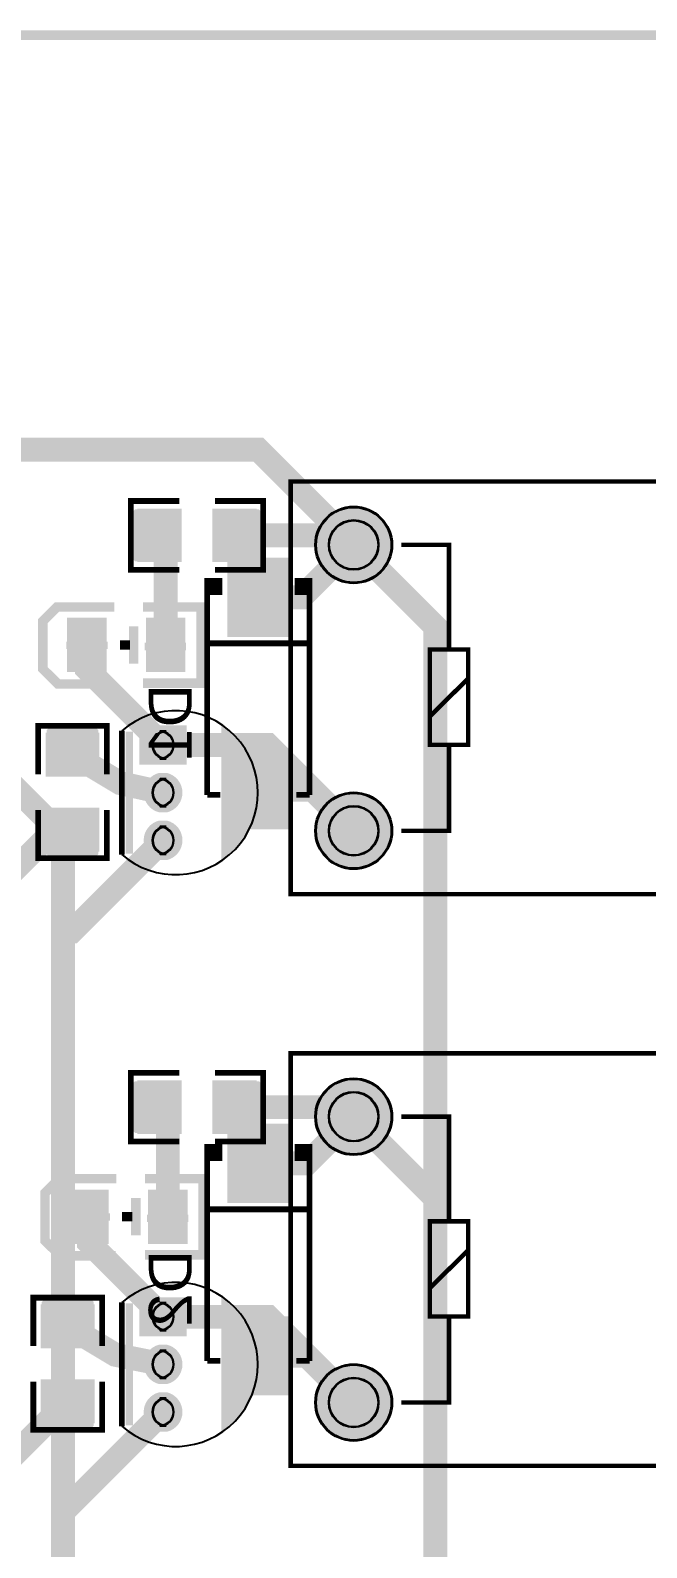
# Model space of a CAD drawing. Extents: x 2462 to 6780, y 1105 to 4890.
# Drawn here: x 5111 to 5757, y 3298 to 4890 of the extents above; entities that cross this region are included whole.
import ezdxf

# ---------------------------------------------------------------- set-up
doc = ezdxf.new("R2010")
doc.units = 9
for name, color, linetype, true_color in [('BoardOutLine', 7, 'Continuous', 0xff00ff), ('BottomLayer', 7, 'Continuous', 0x0000ff), ('BottomPasteMaskLayer', 7, 'Continuous', 0x800000), ('BottomSilkLayer', 7, 'Continuous', 0x66cc33), ('BottomSolderMaskLayer', 7, 'Continuous', 0xaa00ff), ('Document', 7, 'Continuous', 0xffffff), ('Multi-Layer', 7, 'Continuous', 0xc0c0c0), ('TopLayer', 7, 'Continuous', 0xff0000), ('TopPasteMaskLayer', 7, 'Continuous', 0x808080), ('TopSilkLayer', 7, 'Continuous', 0xffcc00), ('TopSolderMaskLayer', 7, 'Continuous', 0x800080)]:
    doc.layers.add(name, color=color, linetype=linetype, true_color=true_color)
doc.styles.get("Standard").update_dxf_attribs({"font": 'arial.ttf'})

msp = doc.modelspace()

# ---------------------------------------------------------------- hatches: boundary and pattern name
at = {"layer": 'BottomLayer'}
for points in [[(5318.1, 4335.3), (5381.9, 4335.3), (5381.9, 4254.7), (5318.1, 4254.7)], [(5318.1, 4052.7), (5381.9, 4052.7), (5381.9, 4133.3), (5318.1, 4133.3)], [(5318.1, 3741.3), (5381.9, 3741.3), (5381.9, 3660.7), (5318.1, 3660.7)], [(5318.1, 3458.7), (5381.9, 3458.7), (5381.9, 3539.3), (5318.1, 3539.3)]]:
    msp.add_hatch(color=256, dxfattribs=at).paths.add_polyline_path(points)
at = {"layer": 'BottomPasteMaskLayer'}
for points in [[(5318.1, 4335.3), (5381.9, 4335.3), (5381.9, 4254.7), (5318.1, 4254.7)], [(5318.1, 4052.7), (5381.9, 4052.7), (5381.9, 4133.3), (5318.1, 4133.3)], [(5318.1, 3741.3), (5381.9, 3741.3), (5381.9, 3660.7), (5318.1, 3660.7)], [(5318.1, 3458.7), (5381.9, 3458.7), (5381.9, 3539.3), (5318.1, 3539.3)]]:
    msp.add_hatch(color=256, dxfattribs=at).paths.add_polyline_path(points)
at = {"layer": 'BottomSilkLayer'}
for points in [[(5293.3, 4297.3), (5312.1, 4297.3), (5312.1, 4315.3), (5293.3, 4315.3)], [(5406.7, 4297.3), (5387.9, 4297.3), (5387.9, 4315.3), (5406.7, 4315.3)], [(5293.3, 3703.3), (5312.1, 3703.3), (5312.1, 3721.3), (5293.3, 3721.3)], [(5406.7, 3703.3), (5387.9, 3703.3), (5387.9, 3721.3), (5406.7, 3721.3)]]:
    msp.add_hatch(color=256, dxfattribs=at).paths.add_polyline_path(points)
at = {"layer": 'BottomSolderMaskLayer'}
for points in [[(5409.6, 4350, 1), (5490.4, 4350, 1)], [(5317.3, 4336.6), (5382.7, 4336.6), (5382.7, 4253.5), (5317.3, 4253.5)], [(5274.8, 4160.5), (5274.8, 4119.5), (5225.2, 4119.5), (5225.2, 4160.5)], [(5317.3, 4051.5), (5382.7, 4051.5), (5382.7, 4134.5), (5317.3, 4134.5)], [(5254.1, 4110.7, -0.785398), (5254.1, 4069.3), (5245.9, 4069.3, -0.785398), (5245.9, 4110.7)], [(5409.6, 4050, 1), (5490.4, 4050, 1)], [(5254.1, 4060.7, -0.785398), (5254.1, 4019.3), (5245.9, 4019.3, -0.785398), (5245.9, 4060.7)], [(5409.6, 3750, 1), (5490.4, 3750, 1)], [(5317.3, 3742.6), (5382.7, 3742.6), (5382.7, 3659.5), (5317.3, 3659.5)], [(5274.8, 3560.5), (5274.8, 3519.5), (5225.2, 3519.5), (5225.2, 3560.5)], [(5317.3, 3457.5), (5382.7, 3457.5), (5382.7, 3540.5), (5317.3, 3540.5)], [(5254.1, 3510.7, -0.785398), (5254.1, 3469.3), (5245.9, 3469.3, -0.785398), (5245.9, 3510.7)], [(5409.6, 3450, 1), (5490.4, 3450, 1)], [(5254.1, 3460.7, -0.785398), (5254.1, 3419.3), (5245.9, 3419.3, -0.785398), (5245.9, 3460.7)]]:
    msp.add_hatch(color=256, dxfattribs=at).paths.add_polyline_path(points)
at = {"layer": 'Document'}
for points in [[(5353.8, 4289.7), (5346.2, 4289.7), (5346.2, 4259.3), (5353.8, 4259.3)], [(5248.4, 4223.1), (5248.4, 4266.4), (5256.3, 4266.4), (5256.3, 4223.1)], [(5191.9, 4240.7), (5148.6, 4240.7), (5148.6, 4248.6), (5191.9, 4248.6)], [(5230.8, 4247.3), (5274.1, 4247.3), (5274.1, 4239.5), (5230.8, 4239.5)], [(5311, 4018.1), (5313.2, 4019.7), (5315.3, 4021.3), (5317.4, 4023), (5319.4, 4024.8), (5321.4, 4026.6), (5323.3, 4028.5), (5325.1, 4030.4), (5326.9, 4032.4), (5328.6, 4034.5), (5330.3, 4036.5), (5331.9, 4038.7), (5333.4, 4040.9), (5334.9, 4043.1), (5336.3, 4045.4), (5337.6, 4047.7), (5338.9, 4050.1), (5340, 4052.5), (5341.1, 4054.9), (5342.2, 4057.4), (5343.1, 4059.9), (5344, 4062.4), (5344.8, 4065), (5345.5, 4067.5), (5346.2, 4070.1), (5346.8, 4072.7), (5347.2, 4075.4), (5347.6, 4078), (5348, 4080.7), (5348.2, 4083.3), (5348.4, 4086), (5348.5, 4088.7), (5348.5, 4091.3), (5348.4, 4094), (5348.2, 4096.7), (5348, 4099.3), (5347.6, 4102), (5347.2, 4104.6), (5346.8, 4107.3), (5346.2, 4109.9), (5345.5, 4112.5), (5344.8, 4115), (5344, 4117.6), (5343.1, 4120.1), (5342.2, 4122.6), (5341.1, 4125.1), (5340, 4127.5), (5338.9, 4129.9), (5337.6, 4132.3), (5336.3, 4134.6), (5334.9, 4136.9), (5333.4, 4139.1), (5331.9, 4141.3), (5330.3, 4143.5), (5328.6, 4145.5), (5326.9, 4147.6), (5325.1, 4149.6), (5323.3, 4151.5), (5321.4, 4153.4), (5319.4, 4155.2), (5317.4, 4157), (5315.3, 4158.7), (5313.2, 4160.3), (5311, 4161.8)], [(5218.5, 4154), (5210.6, 4154), (5210.6, 4026), (5218.5, 4026)], [(5353.8, 4098.3), (5346.2, 4098.3), (5346.2, 4128.7), (5353.8, 4128.7)], [(5375.3, 4109.7), (5324.7, 4109.7), (5324.7, 4117.3), (5375.3, 4117.3)], [(5353.8, 3695.7), (5346.2, 3695.7), (5346.2, 3665.3), (5353.8, 3665.3)], [(5250.7, 3623.1), (5250.7, 3666.4), (5258.6, 3666.4), (5258.6, 3623.1)], [(5194.2, 3640.7), (5150.9, 3640.7), (5150.9, 3648.6), (5194.2, 3648.6)], [(5233.1, 3647.3), (5276.4, 3647.3), (5276.4, 3639.5), (5233.1, 3639.5)], [(5218.5, 3554), (5210.6, 3554), (5210.6, 3426), (5218.5, 3426)], [(5311, 3418.1), (5313.2, 3419.7), (5315.3, 3421.3), (5317.4, 3423), (5319.4, 3424.8), (5321.4, 3426.6), (5323.3, 3428.5), (5325.1, 3430.4), (5326.9, 3432.4), (5328.6, 3434.5), (5330.3, 3436.5), (5331.9, 3438.7), (5333.4, 3440.9), (5334.9, 3443.1), (5336.3, 3445.4), (5337.6, 3447.7), (5338.9, 3450.1), (5340, 3452.5), (5341.1, 3454.9), (5342.2, 3457.4), (5343.1, 3459.9), (5344, 3462.4), (5344.8, 3465), (5345.5, 3467.5), (5346.2, 3470.1), (5346.8, 3472.7), (5347.2, 3475.4), (5347.6, 3478), (5348, 3480.7), (5348.2, 3483.3), (5348.4, 3486), (5348.5, 3488.7), (5348.5, 3491.3), (5348.4, 3494), (5348.2, 3496.7), (5348, 3499.3), (5347.6, 3502), (5347.2, 3504.6), (5346.8, 3507.3), (5346.2, 3509.9), (5345.5, 3512.5), (5344.8, 3515), (5344, 3517.6), (5343.1, 3520.1), (5342.2, 3522.6), (5341.1, 3525.1), (5340, 3527.5), (5338.9, 3529.9), (5337.6, 3532.3), (5336.3, 3534.6), (5334.9, 3536.9), (5333.4, 3539.1), (5331.9, 3541.3), (5330.3, 3543.5), (5328.6, 3545.5), (5326.9, 3547.6), (5325.1, 3549.6), (5323.3, 3551.5), (5321.4, 3553.4), (5319.4, 3555.2), (5317.4, 3557), (5315.3, 3558.7), (5313.2, 3560.3), (5311, 3561.8)], [(5375.3, 3515.7), (5324.7, 3515.7), (5324.7, 3523.3), (5375.3, 3523.3)], [(5353.8, 3504.3), (5346.2, 3504.3), (5346.2, 3534.7), (5353.8, 3534.7)]]:
    msp.add_hatch(color=256, dxfattribs=at).paths.add_polyline_path(points)
at = {"layer": 'Multi-Layer'}
for points in [[(5410.6, 4350, 1), (5489.4, 4350, 1)], [(5273.6, 4159.7), (5273.6, 4120.3), (5226.4, 4120.3), (5226.4, 4159.7)], [(5253.9, 4109.7, -0.785398), (5253.9, 4070.3), (5246.1, 4070.3, -0.785398), (5246.1, 4109.7)], [(5410.6, 4050, 1), (5489.4, 4050, 1)], [(5253.9, 4059.7, -0.785398), (5253.9, 4020.3), (5246.1, 4020.3, -0.785398), (5246.1, 4059.7)], [(5410.6, 3750, 1), (5489.4, 3750, 1)], [(5273.6, 3559.7), (5273.6, 3520.3), (5226.4, 3520.3), (5226.4, 3559.7)], [(5253.9, 3509.7, -0.785398), (5253.9, 3470.3), (5246.1, 3470.3, -0.785398), (5246.1, 3509.7)], [(5410.6, 3450, 1), (5489.4, 3450, 1)], [(5253.9, 3459.7, -0.785398), (5253.9, 3420.3), (5246.1, 3420.3, -0.785398), (5246.1, 3459.7)]]:
    msp.add_hatch(color=256, dxfattribs=at).paths.add_polyline_path(points)
at = {"layer": 'TopLayer'}
for points in [[(5268.6, 4387.1), (5268.6, 4332.9), (5224, 4332.9), (5224, 4387.1)], [(5302.7, 4387.1), (5302.7, 4332.9), (5347.3, 4332.9), (5347.3, 4387.1)], [(5189.7, 4217.4), (5150.3, 4217.4), (5150.3, 4272.6), (5189.7, 4272.6)], [(5272.4, 4217.4), (5233, 4217.4), (5233, 4272.6), (5272.4, 4272.6)], [(5182.1, 4107.7), (5127.9, 4107.7), (5127.9, 4152.3), (5182.1, 4152.3)], [(5182.1, 4073.6), (5127.9, 4073.6), (5127.9, 4029), (5182.1, 4029)], [(5268.6, 3787.1), (5268.6, 3732.9), (5224, 3732.9), (5224, 3787.1)], [(5302.7, 3787.1), (5302.7, 3732.9), (5347.3, 3732.9), (5347.3, 3787.1)], [(5192, 3617.4), (5152.6, 3617.4), (5152.6, 3672.6), (5192, 3672.6)], [(5274.7, 3617.4), (5235.3, 3617.4), (5235.3, 3672.6), (5274.7, 3672.6)], [(5177.1, 3507.7), (5122.9, 3507.7), (5122.9, 3552.3), (5177.1, 3552.3)], [(5177.1, 3473.6), (5122.9, 3473.6), (5122.9, 3429), (5177.1, 3429)]]:
    msp.add_hatch(color=256, dxfattribs=at).paths.add_polyline_path(points)
at = {"layer": 'TopPasteMaskLayer'}
for points in [[(5267.9, 4385.2), (5267.9, 4368.7), (5250.4, 4368.7), (5250.4, 4350.9), (5267.7, 4350.9), (5267.9, 4334.8), (5265.9, 4332.8), (5220.7, 4332.8), (5218.7, 4334.8), (5218.7, 4385.2), (5220.7, 4387.2), (5265.9, 4387.2)], [(5352.6, 4385.2), (5352.6, 4334.8), (5350.6, 4332.8), (5305.3, 4332.8), (5303.3, 4334.8), (5303.1, 4350.9), (5320.9, 4350.9), (5320.9, 4368.7), (5303.5, 4368.7), (5303.3, 4385.2), (5305.3, 4387.2), (5350.6, 4387.2)], [(5189.7, 4217.4), (5150.3, 4217.4), (5150.3, 4272.6), (5189.7, 4272.6)], [(5272.4, 4217.4), (5233, 4217.4), (5233, 4272.6), (5272.4, 4272.6)], [(5180.2, 4108.3), (5163.7, 4108.3), (5163.7, 4125.9), (5145.9, 4125.9), (5145.9, 4108.5), (5129.8, 4108.3), (5127.8, 4110.3), (5127.8, 4155.6), (5129.8, 4157.6), (5180.2, 4157.6), (5182.2, 4155.6), (5182.2, 4110.3)], [(5180.2, 4023.7), (5129.8, 4023.7), (5127.8, 4025.7), (5127.8, 4070.9), (5129.8, 4072.9), (5145.9, 4073.1), (5145.9, 4055.4), (5163.7, 4055.4), (5163.7, 4072.7), (5180.2, 4072.9), (5182.2, 4070.9), (5182.2, 4025.7)], [(5267.9, 3785.2), (5267.9, 3768.7), (5250.4, 3768.7), (5250.4, 3750.9), (5267.7, 3750.9), (5267.9, 3734.8), (5265.9, 3732.8), (5220.7, 3732.8), (5218.7, 3734.8), (5218.7, 3785.2), (5220.7, 3787.2), (5265.9, 3787.2)], [(5352.6, 3785.2), (5352.6, 3734.8), (5350.6, 3732.8), (5305.3, 3732.8), (5303.3, 3734.8), (5303.1, 3750.9), (5320.9, 3750.9), (5320.9, 3768.7), (5303.5, 3768.7), (5303.3, 3785.2), (5305.3, 3787.2), (5350.6, 3787.2)], [(5192, 3617.4), (5152.6, 3617.4), (5152.6, 3672.6), (5192, 3672.6)], [(5274.7, 3617.4), (5235.3, 3617.4), (5235.3, 3672.6), (5274.7, 3672.6)], [(5175.2, 3508.3), (5158.7, 3508.3), (5158.7, 3525.9), (5140.9, 3525.9), (5140.9, 3508.5), (5124.8, 3508.3), (5122.8, 3510.3), (5122.8, 3555.6), (5124.8, 3557.6), (5175.2, 3557.6), (5177.2, 3555.6), (5177.2, 3510.3)], [(5175.2, 3423.7), (5124.8, 3423.7), (5122.8, 3425.7), (5122.8, 3470.9), (5124.8, 3472.9), (5140.9, 3473.1), (5140.9, 3455.4), (5158.7, 3455.4), (5158.7, 3472.7), (5175.2, 3472.9), (5177.2, 3470.9), (5177.2, 3425.7)]]:
    msp.add_hatch(color=256, dxfattribs=at).paths.add_polyline_path(points)
at = {"layer": 'TopSolderMaskLayer'}
for points in [[(5269.6, 4388.1), (5269.6, 4331.9), (5223, 4331.9), (5223, 4388.1)], [(5301.7, 4388.1), (5301.7, 4331.9), (5348.3, 4331.9), (5348.3, 4388.1)], [(5409.6, 4350, 1), (5490.4, 4350, 1)], [(5190.7, 4216.5), (5149.3, 4216.5), (5149.3, 4273.5), (5190.7, 4273.5)], [(5273.4, 4216.5), (5232, 4216.5), (5232, 4273.5), (5273.4, 4273.5)], [(5274.8, 4160.5), (5274.8, 4119.5), (5225.2, 4119.5), (5225.2, 4160.5)], [(5183.3, 4106.9), (5126.7, 4106.9), (5126.7, 4153.1), (5183.3, 4153.1)], [(5254.1, 4110.7, -0.785398), (5254.1, 4069.3), (5245.9, 4069.3, -0.785398), (5245.9, 4110.7)], [(5409.6, 4050, 1), (5490.4, 4050, 1)], [(5183.3, 4074.4), (5126.7, 4074.4), (5126.7, 4028.1), (5183.3, 4028.1)], [(5254.1, 4060.7, -0.785398), (5254.1, 4019.3), (5245.9, 4019.3, -0.785398), (5245.9, 4060.7)], [(5409.6, 3750, 1), (5490.4, 3750, 1)], [(5269.6, 3788.1), (5269.6, 3731.9), (5223, 3731.9), (5223, 3788.1)], [(5301.7, 3788.1), (5301.7, 3731.9), (5348.3, 3731.9), (5348.3, 3788.1)], [(5193, 3616.5), (5151.6, 3616.5), (5151.6, 3673.5), (5193, 3673.5)], [(5275.7, 3616.5), (5234.3, 3616.5), (5234.3, 3673.5), (5275.7, 3673.5)], [(5178.3, 3506.9), (5121.7, 3506.9), (5121.7, 3553.1), (5178.3, 3553.1)], [(5274.8, 3560.5), (5274.8, 3519.5), (5225.2, 3519.5), (5225.2, 3560.5)], [(5254.1, 3510.7, -0.785398), (5254.1, 3469.3), (5245.9, 3469.3, -0.785398), (5245.9, 3510.7)], [(5409.6, 3450, 1), (5490.4, 3450, 1)], [(5178.3, 3474.4), (5121.7, 3474.4), (5121.7, 3428.1), (5178.3, 3428.1)], [(5254.1, 3460.7, -0.785398), (5254.1, 3419.3), (5245.9, 3419.3, -0.785398), (5245.9, 3460.7)]]:
    msp.add_hatch(color=256, dxfattribs=at).paths.add_polyline_path(points)

# ---------------------------------------------------------------- linework, layer by layer
at = {"layer": 'BoardOutLine', "const_width": 10}
msp.add_lwpolyline([(2467, 4640), (2467, 4885), (6754, 4885), (6754, 1110), (2467, 1110), (2467, 4640)], close=True, dxfattribs=at)
at = {"layer": 'BottomLayer', "const_width": 25}
for points in [[(5450, 4350), (5395, 4295), (5350, 4295)], [(5535.7, 3664.3), (5535.7, 4264.3), (5450, 4350)], [(4165, 4180), (5010, 4180), (5145, 4045), (5145, 2290), (5195, 2240), (5245, 2240)], [(5450, 4050), (5407, 4093), (5350, 4093)], [(5250, 4040), (5154.4, 3944.4), (5145, 3944.4)], [(5450, 3750), (5401, 3701), (5350, 3701)], [(5535.7, 3064.3), (5535.7, 3664.3), (5450, 3750)], [(5450, 3450), (5401, 3499), (5350, 3499)], [(5250, 3440), (5145, 3335), (5145, 3329.4)]]:
    msp.add_lwpolyline(points, dxfattribs=at)
at = {"layer": 'BottomSilkLayer', "const_width": 6}
for points in [[(5296.3, 4300.3), (5296.3, 4087.7)], [(5403.7, 4300.3), (5403.7, 4087.7)], [(5296.3, 4246.7), (5403.7, 4246.7)], [(5296.3, 4087.7), (5310.1, 4087.7)], [(5403.7, 4087.7), (5389.9, 4087.7)], [(5296.3, 3706.3), (5296.3, 3493.7)], [(5403.7, 3706.3), (5403.7, 3493.7)], [(5296.3, 3652.7), (5403.7, 3652.7)], [(5296.3, 3493.7), (5310.1, 3493.7)], [(5403.7, 3493.7), (5389.9, 3493.7)]]:
    msp.add_lwpolyline(points, dxfattribs=at)
at = {"layer": 'BottomSolderMaskLayer'}
for points in [[(5253.1, 4154.5), (5246.9, 4154.5)], [(5253.1, 4125.5), (5246.9, 4125.5)], [(5253.1, 4104.5), (5246.9, 4104.5)], [(5253.1, 4075.5), (5246.9, 4075.5)], [(5253.1, 4054.5), (5246.9, 4054.5)], [(5253.1, 4025.5), (5246.9, 4025.5)], [(5253.1, 3554.5), (5246.9, 3554.5)], [(5253.1, 3525.5), (5246.9, 3525.5)], [(5253.1, 3504.5), (5246.9, 3504.5)], [(5253.1, 3475.5), (5246.9, 3475.5)], [(5253.1, 3454.5), (5246.9, 3454.5)], [(5253.1, 3425.5), (5246.9, 3425.5)]]:
    msp.add_lwpolyline(points, close=True, dxfattribs=at)
for centre, radius in [((5450, 4350), 40.4), ((5450, 4350), 26.2), ((5450, 4050), 40.4), ((5450, 4050), 26.2), ((5450, 3750), 40.4), ((5450, 3750), 26.2), ((5450, 3450), 40.4), ((5450, 3450), 26.2)]:
    msp.add_circle(centre, radius, dxfattribs=at)
for centre, start, end in [((5253.1, 4140), 450, 270), ((5246.9, 4140), 270, 450), ((5253.1, 4090), 450, 270), ((5246.9, 4090), 270, 450), ((5253.1, 4040), 450, 270), ((5246.9, 4040), 270, 450), ((5253.1, 3540), 450, 270), ((5246.9, 3540), 270, 450), ((5253.1, 3490), 450, 270), ((5246.9, 3490), 270, 450), ((5253.1, 3440), 450, 270), ((5246.9, 3440), 270, 450)]:
    msp.add_arc(centre, 14.5, start, end, dxfattribs=at)
at = {"layer": 'Multi-Layer'}
for points in [[(5253, 4153.8), (5247.1, 4153.8)], [(5253, 4126.2), (5247.1, 4126.2)], [(5253, 4103.8), (5247.1, 4103.8)], [(5253, 4076.2), (5247.1, 4076.2)], [(5253, 4053.8), (5247.1, 4053.8)], [(5253, 4026.2), (5247.1, 4026.2)], [(5253, 3553.8), (5247.1, 3553.8)], [(5253, 3526.2), (5247.1, 3526.2)], [(5253, 3503.8), (5247.1, 3503.8)], [(5253, 3476.2), (5247.1, 3476.2)], [(5253, 3453.8), (5247.1, 3453.8)], [(5253, 3426.2), (5247.1, 3426.2)]]:
    msp.add_lwpolyline(points, close=True, dxfattribs=at)
for centre, radius in [((5450, 4350), 39.4), ((5450, 4350), 25.6), ((5450, 4050), 39.4), ((5450, 4050), 25.6), ((5450, 3750), 39.4), ((5450, 3750), 25.6), ((5450, 3450), 39.4), ((5450, 3450), 25.6)]:
    msp.add_circle(centre, radius, dxfattribs=at)
for centre, start, end in [((5253, 4140), 450, 270), ((5247.1, 4140), 270, 450), ((5253, 4090), 450, 270), ((5247.1, 4090), 270, 450), ((5253, 4040), 450, 270), ((5247.1, 4040), 270, 450), ((5253, 3540), 450, 270), ((5247.1, 3540), 270, 450), ((5253, 3490), 450, 270), ((5247.1, 3490), 270, 450), ((5253, 3440), 450, 270), ((5247.1, 3440), 270, 450)]:
    msp.add_arc(centre, 13.8, start, end, dxfattribs=at)
at = {"layer": 'TopLayer', "const_width": 25}
for points in [[(5450, 4350), (5350, 4450), (4280, 4450), (4210, 4380)], [(5246.3, 4360), (5252.7, 4353.6), (5252.7, 4245)], [(5450, 4350), (5440, 4360), (5325, 4360)], [(5170, 4245), (5170, 4220), (5250, 4140)], [(5250, 4090), (5205, 4100), (5155, 4130)], [(5450, 4050), (5360, 4140), (5250, 4140)], [(5155, 4051.3), (5136.3, 4051.3), (5065, 3980), (5065, 3665), (4950, 3550)], [(5246.3, 3760), (5255, 3751.3), (5255, 3645)], [(5450, 3750), (5440, 3760), (5325, 3760)], [(5172.3, 3645), (5172.3, 3617.7), (5250, 3540)], [(5450, 3450), (5360, 3540), (5250, 3540)], [(5250, 3490), (5200, 3500), (5150, 3530)], [(5150, 3451.3), (5048.7, 3350), (4950, 3350)]]:
    msp.add_lwpolyline(points, dxfattribs=at)
at = {"layer": 'TopSilkLayer', "const_width": 4.72}
for points in [[(6216.1, 4416.5), (5383.9, 4416.5), (5383.9, 3983.5), (6216.1, 3983.5), (6216.1, 4416.5)], [(6216.1, 3816.5), (5383.9, 3816.5), (5383.9, 3383.5), (6216.1, 3383.5), (6216.1, 3816.5)]]:
    msp.add_lwpolyline(points, close=True, dxfattribs=at)
at = {"layer": 'TopSilkLayer'}
for points, const_width in [([(5266.9, 4396.1), (5216.3, 4396.1), (5216.3, 4323.9), (5266.9, 4323.9)], 6), ([(5304.4, 4396.1), (5355, 4396.1), (5355, 4323.9), (5304.4, 4323.9)], 6), ([(5550, 4240.2), (5570.1, 4240.2), (5570.1, 4140.2), (5550, 4140.2), (5529.9, 4140.2), (5529.9, 4240.2), (5550, 4240.2), (5550, 4350), (5500, 4350)], 4.72), ([(5197.8, 4204), (5139.8, 4204), (5123.8, 4219.9), (5123.8, 4269.9), (5138.8, 4284.9), (5198.8, 4284.9)], 10), ([(5228.8, 4204.9), (5289.8, 4204.9), (5289.8, 4284.9), (5228.8, 4284.9)], 10), ([(5219.2, 4264.7), (5219.2, 4225.3)], 10), ([(5215.3, 4245), (5204.7, 4245)], 10), ([(5529.9, 4170.1), (5570.1, 4209.8)], 4.72), ([(5191.1, 4109.4), (5191.1, 4160), (5118.9, 4160), (5118.9, 4109.4)], 6), ([(5206.7, 4155), (5206.7, 4025)], 5.98), ([(5500, 4050), (5550, 4050), (5550, 4140.2)], 4.72), ([(5191.1, 4071.9), (5191.1, 4021.3), (5118.9, 4021.3), (5118.9, 4071.9)], 6), ([(5266.9, 3796.1), (5216.3, 3796.1), (5216.3, 3723.9), (5266.9, 3723.9)], 6), ([(5304.4, 3796.1), (5355, 3796.1), (5355, 3723.9), (5304.4, 3723.9)], 6), ([(5550, 3640.2), (5570.1, 3640.2), (5570.1, 3540.2), (5550, 3540.2), (5529.9, 3540.2), (5529.9, 3640.2), (5550, 3640.2), (5550, 3750), (5500, 3750)], 4.72), ([(5200.1, 3604), (5142.1, 3604), (5126.1, 3619.9), (5126.1, 3669.9), (5141.1, 3684.9), (5201.1, 3684.9)], 10), ([(5231.1, 3604.9), (5292.1, 3604.9), (5292.1, 3684.9), (5231.1, 3684.9)], 10), ([(5221.5, 3664.7), (5221.5, 3625.3)], 10), ([(5217.6, 3645), (5207, 3645)], 10), ([(5529.9, 3570.1), (5570.1, 3609.8)], 4.72), ([(5186.1, 3509.4), (5186.1, 3560), (5113.9, 3560), (5113.9, 3509.4)], 6), ([(5206.7, 3555), (5206.7, 3425)], 5.98), ([(5500, 3450), (5550, 3450), (5550, 3540.2)], 4.72), ([(5186.1, 3471.9), (5186.1, 3421.3), (5113.9, 3421.3), (5113.9, 3471.9)], 6)]:
    msp.add_lwpolyline(points, dxfattribs=dict(at, const_width=const_width))
for centre in [(5263.3, 4090), (5263.3, 3490)]:
    msp.add_arc(centre, 86.1, 228.9378, 131.0217, dxfattribs=at)
at = {"layer": 'TopSolderMaskLayer'}
for points in [[(5253.1, 4154.5), (5246.9, 4154.5)], [(5253.1, 4125.5), (5246.9, 4125.5)], [(5253.1, 4104.5), (5246.9, 4104.5)], [(5253.1, 4075.5), (5246.9, 4075.5)], [(5253.1, 4054.5), (5246.9, 4054.5)], [(5253.1, 4025.5), (5246.9, 4025.5)], [(5253.1, 3554.5), (5246.9, 3554.5)], [(5253.1, 3525.5), (5246.9, 3525.5)], [(5253.1, 3504.5), (5246.9, 3504.5)], [(5253.1, 3475.5), (5246.9, 3475.5)], [(5253.1, 3454.5), (5246.9, 3454.5)], [(5253.1, 3425.5), (5246.9, 3425.5)]]:
    msp.add_lwpolyline(points, close=True, dxfattribs=at)
for centre, radius in [((5450, 4350), 40.4), ((5450, 4350), 26.2), ((5450, 4050), 40.4), ((5450, 4050), 26.2), ((5450, 3750), 40.4), ((5450, 3750), 26.2), ((5450, 3450), 40.4), ((5450, 3450), 26.2)]:
    msp.add_circle(centre, radius, dxfattribs=at)
for centre, start, end in [((5253.1, 4140), 450, 270), ((5246.9, 4140), 270, 450), ((5253.1, 4090), 450, 270), ((5246.9, 4090), 270, 450), ((5253.1, 4040), 450, 270), ((5246.9, 4040), 270, 450), ((5253.1, 3540), 450, 270), ((5246.9, 3540), 270, 450), ((5253.1, 3490), 450, 270), ((5246.9, 3490), 270, 450), ((5253.1, 3440), 450, 270), ((5246.9, 3440), 270, 450)]:
    msp.add_arc(centre, 14.5, start, end, dxfattribs=at)

# ---------------------------------------------------------------- texts
at = {"layer": 'BottomSilkLayer', "text_generation_flag": 2}
for s, p in [('D1', (5280, 4204)), ('D2', (5280, 3610))]:
    msp.add_text(s, height=45, rotation=90, dxfattribs=at).set_placement(p)

doc.saveas('drawing.dxf')
